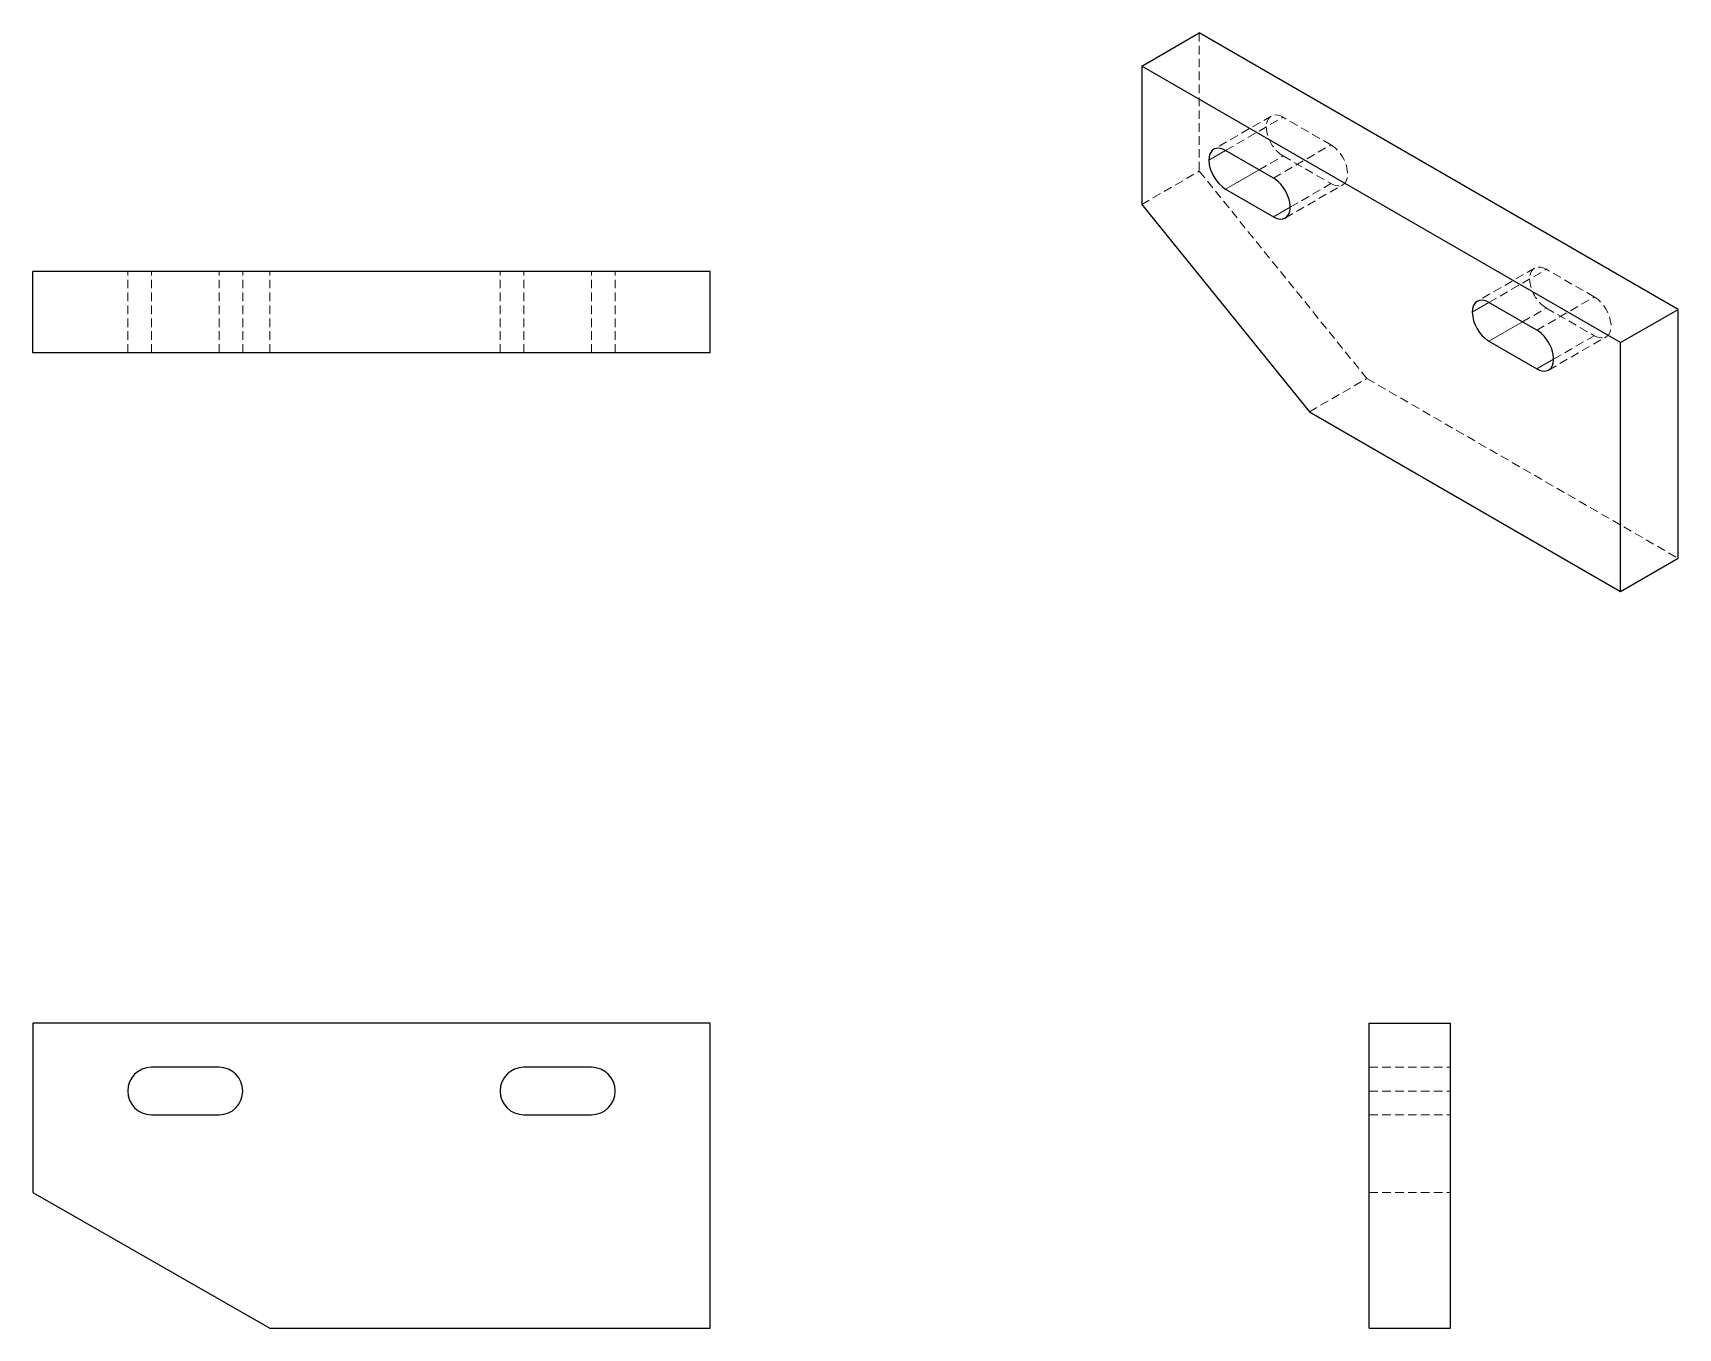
# Model space of a CAD drawing. Header units: millimetres. Extents: x 299 to 542, y 201 to 393.
import ezdxf

# ---------------------------------------------------------------- set-up
doc = ezdxf.new("R2010")
doc.units = ezdxf.units.MM
doc.linetypes.add('HIDDEN', pattern=[1.905, 1.27, -0.635])
doc.linetypes.add('PHANTOM', pattern=[12.7, 6.35, -1.27, 1.27, -1.27, 1.27, -1.27])

msp = doc.modelspace()

# ---------------------------------------------------------------- linework, layer by layer
at = {"color": 7, "linetype": 'Continuous', "lineweight": 25}
for p, q in [((462.78, 387.71), (471.27, 392.61)), ((541.98, 351.79), (471.27, 392.61)), ((533.49, 346.89), (462.78, 387.71)), ((462.78, 387.71), (462.78, 367.3)), ((482.23, 371.18), (475.16, 375.26)), ((475.16, 369.55), (482.23, 365.46)), ((462.78, 367.3), (487.53, 336.68)), ((299.02, 345.38), (299.02, 357.38)), ((399.02, 357.38), (299.02, 357.38)), ((399.02, 345.38), (399.02, 357.38)), ((521.12, 348.73), (514.05, 352.81)), ((533.49, 346.89), (541.98, 351.79)), ((541.98, 315.05), (541.98, 351.79)), ((399.02, 345.38), (299.02, 345.38)), ((514.05, 347.1), (521.12, 343.01)), ((533.49, 310.15), (533.49, 346.89)), ((487.53, 336.68), (533.49, 310.15)), ((533.49, 310.15), (541.98, 315.05)), ((299.02, 246.39), (299.02, 221.39)), ((399.02, 246.39), (299.02, 246.39)), ((399.02, 201.39), (399.02, 246.39)), ((496.38, 201.39), (496.38, 246.39)), ((496.38, 246.39), (508.38, 246.39)), ((508.38, 201.39), (508.38, 246.39)), ((326.52, 239.89), (316.52, 239.89)), ((381.52, 239.89), (371.52, 239.89)), ((316.52, 232.89), (326.52, 232.89)), ((371.52, 232.89), (381.52, 232.89)), ((299.02, 221.39), (334.02, 201.39)), ((334.02, 201.39), (399.02, 201.39)), ((496.38, 201.39), (508.38, 201.39))]:
    msp.add_line(p, q, dxfattribs=at)
at = {"color": 7, "linetype": 'HIDDEN', "lineweight": 18}
for p, q in [((471.27, 392.61), (471.27, 372.2)), ((481.89, 380.33), (473.41, 375.44)), ((475.16, 375.26), (483.64, 380.16)), ((490.71, 376.08), (483.64, 380.16)), ((475.16, 375.26), (481.17, 378.73)), ((480.11, 372.4), (483.64, 374.44)), ((482.23, 371.18), (490.71, 376.08)), ((483.64, 374.44), (490.71, 370.36)), ((462.78, 367.3), (471.27, 372.2)), ((471.27, 372.2), (496.02, 341.58)), ((483.98, 365.29), (492.46, 370.19)), ((484.7, 366.89), (490.71, 370.36)), ((313.02, 345.38), (313.02, 357.38)), ((316.52, 345.38), (316.52, 357.38)), ((326.52, 345.38), (326.52, 357.38)), ((330.02, 345.38), (330.02, 357.38)), ((334.02, 345.38), (334.02, 357.38)), ((368.02, 345.38), (368.02, 357.38)), ((371.52, 345.38), (371.52, 357.38)), ((381.52, 345.38), (381.52, 357.38)), ((385.02, 345.38), (385.02, 357.38)), ((520.78, 357.88), (512.3, 352.98)), ((514.05, 352.81), (522.53, 357.71)), ((529.6, 353.63), (522.53, 357.71)), ((514.05, 352.81), (520.06, 356.28)), ((521.12, 348.73), (529.6, 353.63)), ((519, 349.95), (522.53, 351.99)), ((522.53, 351.99), (529.6, 347.91)), ((522.87, 342.84), (531.35, 347.74)), ((523.59, 344.44), (529.6, 347.91)), ((487.53, 336.68), (496.02, 341.58)), ((496.02, 341.58), (541.98, 315.05)), ((496.38, 239.89), (508.38, 239.89)), ((496.38, 236.39), (508.38, 236.39)), ((496.38, 232.89), (508.38, 232.89)), ((496.38, 221.39), (508.38, 221.39))]:
    msp.add_line(p, q, dxfattribs=at)
at = {"color": 8, "linetype": 'PHANTOM', "lineweight": 18}
for p, q in [((472.68, 373.83), (475.16, 375.26)), ((475.16, 369.55), (480.11, 372.4)), ((482.23, 365.46), (484.7, 366.89)), ((511.57, 351.38), (514.05, 352.81)), ((514.05, 347.1), (519, 349.95)), ((521.12, 343.01), (523.59, 344.44))]:
    msp.add_line(p, q, dxfattribs=at)
at = {"color": 7, "linetype": 'HIDDEN', "lineweight": 18, "flags": 128}
for points in [[(483.64, 380.16), (483.25, 380.35), (482.88, 380.46), (482.52, 380.5), (482.19, 380.45), (481.89, 380.33), (481.64, 380.14), (481.44, 379.87), (481.29, 379.54), (481.2, 379.16), (481.17, 378.73)], [(490.71, 370.36), (491.08, 370.18), (491.44, 370.07), (491.79, 370.03), (492.11, 370.05), (492.4, 370.15), (492.65, 370.32), (492.86, 370.55), (493.02, 370.85), (493.13, 371.19), (493.18, 371.58), (493.18, 372.01), (493.13, 372.46), (493.02, 372.93), (492.86, 373.41), (492.65, 373.89), (492.4, 374.34), (492.11, 374.78), (491.79, 375.18), (491.44, 375.53), (491.08, 375.83), (490.71, 376.08)], [(522.53, 357.71), (522.15, 357.9), (521.77, 358.01), (521.41, 358.05), (521.08, 358), (520.78, 357.88), (520.53, 357.69), (520.33, 357.42), (520.18, 357.09), (520.09, 356.71), (520.06, 356.28)], [(529.6, 347.91), (529.97, 347.73), (530.33, 347.62), (530.68, 347.57), (531, 347.6), (531.29, 347.7), (531.54, 347.87), (531.75, 348.1), (531.91, 348.4), (532.02, 348.74), (532.07, 349.13), (532.07, 349.56), (532.02, 350.01), (531.91, 350.48), (531.75, 350.96), (531.54, 351.43), (531.29, 351.89), (531, 352.33), (530.68, 352.72), (530.33, 353.08), (529.97, 353.38), (529.6, 353.63)]]:
    msp.add_lwpolyline(points, dxfattribs=at)
at = {"color": 7, "linetype": 'Continuous', "lineweight": 25, "flags": 128}
for points in [[(475.16, 375.26), (474.77, 375.45), (474.39, 375.56), (474.03, 375.6), (473.7, 375.56), (473.41, 375.44), (473.15, 375.24), (472.95, 374.97), (472.8, 374.65), (472.71, 374.26), (472.68, 373.83)], [(482.23, 365.46), (482.6, 365.28), (482.96, 365.17), (483.3, 365.13), (483.62, 365.16), (483.91, 365.26), (484.16, 365.42), (484.37, 365.66), (484.53, 365.95), (484.64, 366.29), (484.7, 366.68), (484.7, 367.11), (484.64, 367.57), (484.53, 368.04), (484.37, 368.51), (484.16, 368.99), (483.91, 369.45), (483.62, 369.88), (483.3, 370.28), (482.96, 370.63), (482.6, 370.94), (482.23, 371.18)], [(514.05, 352.81), (513.66, 353), (513.28, 353.11), (512.92, 353.15), (512.59, 353.1), (512.3, 352.98), (512.05, 352.79), (511.84, 352.52), (511.69, 352.19), (511.6, 351.81), (511.57, 351.38)], [(521.12, 343.01), (521.49, 342.83), (521.85, 342.72), (522.19, 342.68), (522.51, 342.7), (522.8, 342.8), (523.05, 342.97), (523.26, 343.2), (523.42, 343.5), (523.53, 343.84), (523.59, 344.23), (523.59, 344.66), (523.53, 345.11), (523.42, 345.59), (523.26, 346.06), (523.05, 346.54), (522.8, 346.99), (522.51, 347.43), (522.19, 347.83), (521.85, 348.18), (521.49, 348.48), (521.12, 348.73)]]:
    msp.add_lwpolyline(points, dxfattribs=at)
at = {"color": 7, "linetype": 'HIDDEN', "lineweight": 18}
for centre in [(486.5, 378.95), (525.39, 356.5)]:
    msp.add_arc(centre, 5.34, 182.3869, 237.6131, dxfattribs=at)
at = {"color": 7, "linetype": 'Continuous', "lineweight": 25}
for centre, radius, start, end in [((478.02, 374.06), 5.34, 182.3869, 237.6131), ((516.91, 351.6), 5.34, 182.3869, 237.6131), ((316.52, 236.39), 3.5, 90, 180), ((326.52, 236.39), 3.5, 270, 90), ((371.52, 236.39), 3.5, 90, 180), ((381.52, 236.39), 3.5, 270, 90), ((316.52, 236.39), 3.5, 180, 270), ((371.52, 236.39), 3.5, 180, 270)]:
    msp.add_arc(centre, radius, start, end, dxfattribs=at)

doc.saveas('drawing.dxf')
